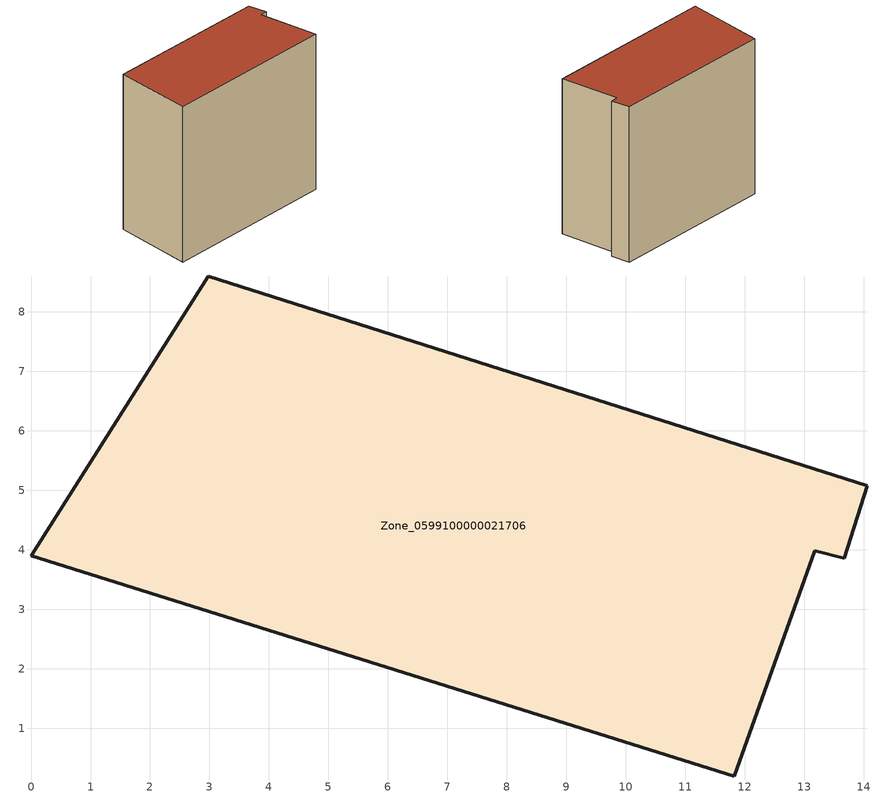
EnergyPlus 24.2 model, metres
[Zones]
Zone_0599100000021706
 floor ground (C_G): 13.68,3.86 13.18,3.98 11.83,0.2 0,3.9 2.98,8.6 14.06,5.08 z0
 wall outside (C_F): 14.06,5.08 2.98,8.6 0,3.9 11.83,0.2 13.18,3.98 13.68,3.86 14.06,5.08 z0:9.75
 roof outside (C_R): 13.18,3.98 13.68,3.86 14.06,5.08 2.98,8.6 0,3.9 11.83,0.2 z9.75
[BUILDING]
Pand.0599100000021706: North Axis=0; Terrain=City; Loads Convergence Tolerance Value=0.04; Temperature Convergence Tolerance Value=0.4; Solar Distribution=FullExterior; Maximum Number of Warmup Days=25; Minimum Number of Warmup Days=1
[Site:Location]
Rotterdam.The.Hague.AP_ZH_NLD Design_Conditions: Latitude=51.96; Longitude=4.45; Time Zone=1; Elevation=-4.5
[SITE:GROUNDTEMPERATURE:BUILDINGSURFACE]
18, 18, 18, 18, 18, 18, 18, 18, 18, 18, 18, 18
[MATERIAL] Thermal Absorptance=0.9; Solar Absorptance=0.7; Visible Absorptance=0.7
Name | Roughness | Thickness | Conductivity | Density | Specific Heat
G.TI.1946 | MediumSmooth | 0.15 | 1 | 540 | 1210
F.TI.1946 | Rough | 0.3 | 0.857143 | 1920 | 840
R.TI.1946 | MediumRough | 0.2 | 0.1 | 1500 | 1000
[CONSTRUCTION]
C_G: G.TI.1946
C_F: F.TI.1946
C_R: R.TI.1946
[ZONE]
Zone_0599100000021706: Type=1; Multiplier=1; Ceiling Height=Autocalculate; Volume=Autocalculate; Floor Area=autocalculate; Part of Total Floor Area=Yes
[ZONEINFILTRATION:DESIGNFLOWRATE]
Infil_Zone_0599100000021706: Zone or ZoneList or Space or SpaceList=Zone_0599100000021706; Schedule=AlwaysOn; Design Flow Rate Calculation Method=Flow/Area; Flow Rate per Floor Area=0.003; Constant Term Coefficient=1; Temperature Term Coefficient=0; Velocity Term Coefficient=0; Velocity Squared Term Coefficient=0
[HVACTEMPLATE:ZONE:IDEALLOADSAIRSYSTEM]
Zone_0599100000021706: Maximum Heating Supply Air Temperature=50; Minimum Cooling Supply Air Temperature=13; Maximum Heating Supply Air Humidity Ratio=0.0156; Minimum Cooling Supply Air Humidity Ratio=0.0077; Heating Limit=NoLimit; Cooling Limit=NoLimit; Dehumidification Control Type=ConstantSensibleHeatRatio; Cooling Sensible Heat Ratio=0.7; Dehumidification Setpoint=60; Humidification Control Type=None; Humidification Setpoint=30; Outdoor Air Method=None; Outdoor Air Flow Rate per Person=0.00944; Outdoor Air Flow Rate per Zone Floor Area=0; Outdoor Air Flow Rate per Zone=0; Demand Controlled Ventilation Type=None; Outdoor Air Economizer Type=NoEconomizer; Heat Recovery Type=None; Sensible Heat Recovery Effectiveness=0.7; Latent Heat Recovery Effectiveness=0.65
[ZONECONTROL:THERMOSTAT]
ThermostatControl_Zone_0599100000021706: Zone or ZoneList=Zone_0599100000021706; Control Type Schedule=DualSetpointControlType; Control 1=Thermostat_Zone_0599100000021706; Temperature Difference Between Cutout And Setpoint=0
[THERMOSTATSETPOINT:DUALSETPOINT]
Thermostat_Zone_0599100000021706: Heating Setpoint Temperature Schedule=HeatingSetpoint_Zone_0599100000021706; Cooling Setpoint Temperature Schedule=CoolingSetpoint_Zone_0599100000021706
[SCHEDULE:COMPACT]
HeatingSetpoint_Zone_0599100000021706: Through: 12/31, For: AllDays, Until: 24:00, 21
CoolingSetpoint_Zone_0599100000021706: Through: 12/31, For: AllDays, Until: 24:00, 24
DualSetpointControlType: Through: 12/31, For: AllDays, Until: 24:00, 4
AlwaysOn: Through: 12/31, For: AllDays, Until: 24:00, 1
